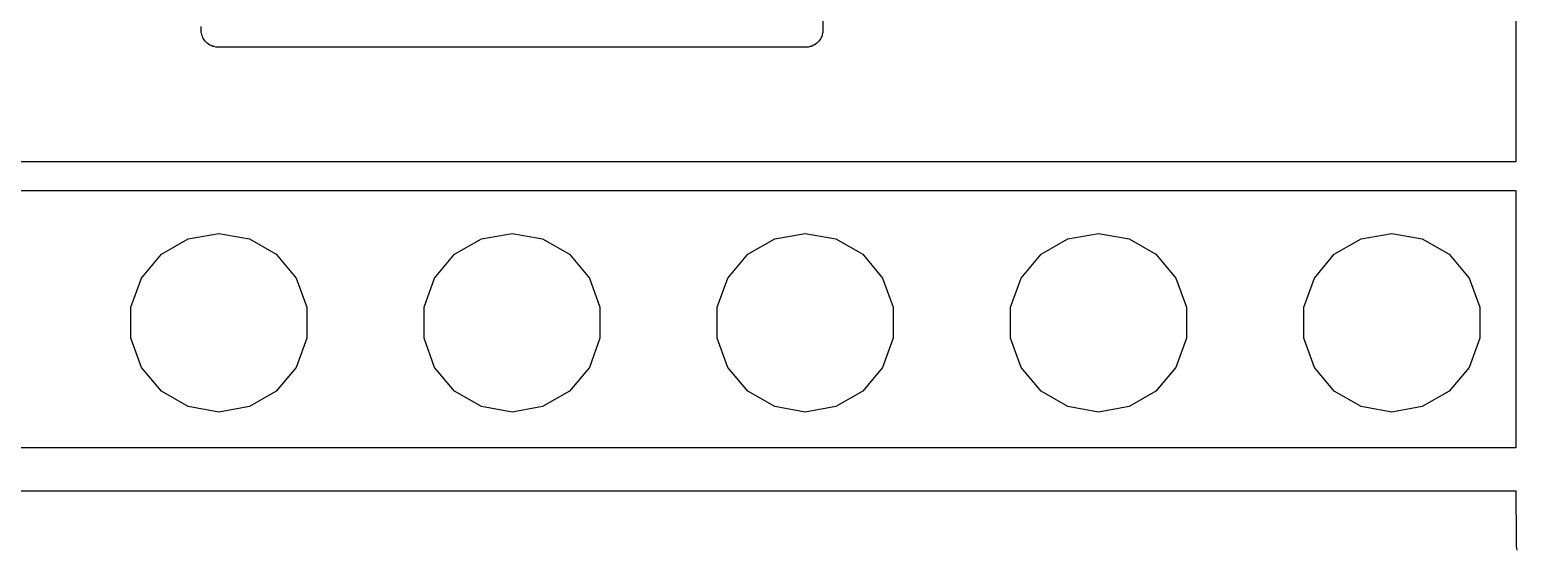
# Model space of a CAD drawing. Extents: x 51 to 149, y -134 to -32.
# Drawn here: x 88.53 to 101.42, y -56.58 to -52.07 of the extents above; entities that cross this region are included whole.
import ezdxf

# ---------------------------------------------------------------- set-up
doc = ezdxf.new("R2010")
doc.units = 0
doc.header["$MEASUREMENT"] = 0
doc.layers.add('BLACK', color=7, linetype='CONTINUOUS')

msp = doc.modelspace()

# ---------------------------------------------------------------- linework, layer by layer
at = {"layer": 'BLACK', "linetype": 'CONTINUOUS'}
for p, q in [((101.409, -53.213), (101.409, -43.307)), ((95.4024, -44.4231), (95.4024, -52.0969)), ((90.0176, -52.0969), (90.0176, -52.0431)), ((90.0222, -52.1096), (90.0176, -52.0969)), ((90.0246, -52.1229), (90.0222, -52.1096)), ((90.0314, -52.1347), (90.0246, -52.1229)), ((90.036, -52.1474), (90.0314, -52.1347)), ((90.0447, -52.1577), (90.036, -52.1474)), ((90.0515, -52.1695), (90.0447, -52.1577)), ((90.0618, -52.1782), (90.0515, -52.1695)), ((90.0705, -52.1885), (90.0618, -52.1782)), ((95.3582, -52.1782), (95.3495, -52.1885)), ((95.3685, -52.1695), (95.3582, -52.1782)), ((95.3753, -52.1577), (95.3685, -52.1695)), ((95.384, -52.1474), (95.3753, -52.1577)), ((95.3886, -52.1347), (95.384, -52.1474)), ((95.3954, -52.1229), (95.3886, -52.1347)), ((95.3978, -52.1096), (95.3954, -52.1229)), ((95.4024, -52.0969), (95.3978, -52.1096)), ((90.0823, -52.1953), (90.0705, -52.1885)), ((90.0926, -52.204), (90.0823, -52.1953)), ((90.1053, -52.2086), (90.0926, -52.204)), ((90.1171, -52.2154), (90.1053, -52.2086)), ((90.1304, -52.2178), (90.1171, -52.2154)), ((90.1431, -52.2224), (90.1304, -52.2178)), ((95.2769, -52.2224), (90.1431, -52.2224)), ((95.2896, -52.2178), (95.2769, -52.2224)), ((95.3029, -52.2154), (95.2896, -52.2178)), ((95.3147, -52.2086), (95.3029, -52.2154)), ((95.3274, -52.204), (95.3147, -52.2086)), ((95.3377, -52.1953), (95.3274, -52.204)), ((95.3495, -52.1885), (95.3377, -52.1953)), ((81.4705, -53.213), (101.409, -53.213)), ((101.409, -53.467), (81.4705, -53.467)), ((101.409, -55.6895), (101.409, -53.467)), ((89.9054, -53.8829), (90.17, -53.8362)), ((90.17, -53.8362), (90.4346, -53.8829)), ((92.4454, -53.8829), (92.71, -53.8362)), ((92.71, -53.8362), (92.9746, -53.8829)), ((94.9854, -53.8829), (95.25, -53.8362)), ((95.25, -53.8362), (95.5146, -53.8829)), ((97.5254, -53.8829), (97.79, -53.8362)), ((97.79, -53.8362), (98.0546, -53.8829)), ((100.065, -53.8829), (100.33, -53.8362)), ((100.33, -53.8362), (100.595, -53.8829)), ((89.6726, -54.0173), (89.9054, -53.8829)), ((90.4346, -53.8829), (90.6674, -54.0173)), ((92.2126, -54.0173), (92.4454, -53.8829)), ((92.9746, -53.8829), (93.2074, -54.0173)), ((94.7526, -54.0173), (94.9854, -53.8829)), ((95.5146, -53.8829), (95.7474, -54.0173)), ((97.2926, -54.0173), (97.5254, -53.8829)), ((98.0546, -53.8829), (98.2874, -54.0173)), ((99.8326, -54.0173), (100.065, -53.8829)), ((100.595, -53.8829), (100.827, -54.0173)), ((89.4999, -54.2231), (89.6726, -54.0173)), ((90.6674, -54.0173), (90.8401, -54.2231)), ((92.0399, -54.2231), (92.2126, -54.0173)), ((93.2074, -54.0173), (93.3801, -54.2231)), ((94.5799, -54.2231), (94.7526, -54.0173)), ((95.7474, -54.0173), (95.9201, -54.2231)), ((97.1199, -54.2231), (97.2926, -54.0173)), ((98.2874, -54.0173), (98.4601, -54.2231)), ((99.6599, -54.2231), (99.8326, -54.0173)), ((100.827, -54.0173), (101, -54.2231)), ((89.408, -54.4756), (89.4999, -54.2231)), ((90.8401, -54.2231), (90.932, -54.4756)), ((91.948, -54.4756), (92.0399, -54.2231)), ((93.3801, -54.2231), (93.472, -54.4756)), ((94.488, -54.4756), (94.5799, -54.2231)), ((95.9201, -54.2231), (96.012, -54.4756)), ((97.028, -54.4756), (97.1199, -54.2231)), ((98.4601, -54.2231), (98.552, -54.4756)), ((99.568, -54.4756), (99.6599, -54.2231)), ((101, -54.2231), (101.092, -54.4756)), ((89.408, -54.7444), (89.408, -54.4756)), ((90.932, -54.4756), (90.932, -54.7444)), ((91.948, -54.7444), (91.948, -54.4756)), ((93.472, -54.4756), (93.472, -54.7444)), ((94.488, -54.7444), (94.488, -54.4756)), ((96.012, -54.4756), (96.012, -54.7444)), ((97.028, -54.7444), (97.028, -54.4756)), ((98.552, -54.4756), (98.552, -54.7444)), ((99.568, -54.7444), (99.568, -54.4756)), ((101.092, -54.4756), (101.092, -54.7444)), ((89.4999, -54.9969), (89.408, -54.7444)), ((90.932, -54.7444), (90.8401, -54.9969)), ((92.0399, -54.9969), (91.948, -54.7444)), ((93.472, -54.7444), (93.3801, -54.9969)), ((94.5799, -54.9969), (94.488, -54.7444)), ((96.012, -54.7444), (95.9201, -54.9969)), ((97.1199, -54.9969), (97.028, -54.7444)), ((98.552, -54.7444), (98.4601, -54.9969)), ((99.6599, -54.9969), (99.568, -54.7444)), ((101.092, -54.7444), (101, -54.9969)), ((89.6726, -55.2027), (89.4999, -54.9969)), ((90.8401, -54.9969), (90.6674, -55.2027)), ((92.2126, -55.2027), (92.0399, -54.9969)), ((93.3801, -54.9969), (93.2074, -55.2027)), ((94.7526, -55.2027), (94.5799, -54.9969)), ((95.9201, -54.9969), (95.7474, -55.2027)), ((97.2926, -55.2027), (97.1199, -54.9969)), ((98.4601, -54.9969), (98.2874, -55.2027)), ((99.8326, -55.2027), (99.6599, -54.9969)), ((101, -54.9969), (100.827, -55.2027)), ((89.9054, -55.3371), (89.6726, -55.2027)), ((90.6674, -55.2027), (90.4346, -55.3371)), ((92.4454, -55.3371), (92.2126, -55.2027)), ((93.2074, -55.2027), (92.9746, -55.3371)), ((94.9854, -55.3371), (94.7526, -55.2027)), ((95.7474, -55.2027), (95.5146, -55.3371)), ((97.5254, -55.3371), (97.2926, -55.2027)), ((98.2874, -55.2027), (98.0546, -55.3371)), ((100.065, -55.3371), (99.8326, -55.2027)), ((100.827, -55.2027), (100.595, -55.3371)), ((90.17, -55.3838), (89.9054, -55.3371)), ((90.4346, -55.3371), (90.17, -55.3838)), ((92.71, -55.3838), (92.4454, -55.3371)), ((92.9746, -55.3371), (92.71, -55.3838)), ((95.25, -55.3838), (94.9854, -55.3371)), ((95.5146, -55.3371), (95.25, -55.3838)), ((97.79, -55.3838), (97.5254, -55.3371)), ((98.0546, -55.3371), (97.79, -55.3838)), ((100.33, -55.3838), (100.065, -55.3371)), ((100.595, -55.3371), (100.33, -55.3838)), ((81.4705, -55.6895), (101.409, -55.6895)), ((101.409, -56.0705), (84.0105, -56.0705)), ((101.41, -56.4814), (101.409, -56.0705)), ((101.41, -56.5486), (101.41, -56.4814)), ((101.415, -56.5645), (101.41, -56.5486)), ((101.418, -56.5812), (101.415, -56.5645))]:
    msp.add_line(p, q, dxfattribs=at)

doc.saveas('drawing.dxf')
